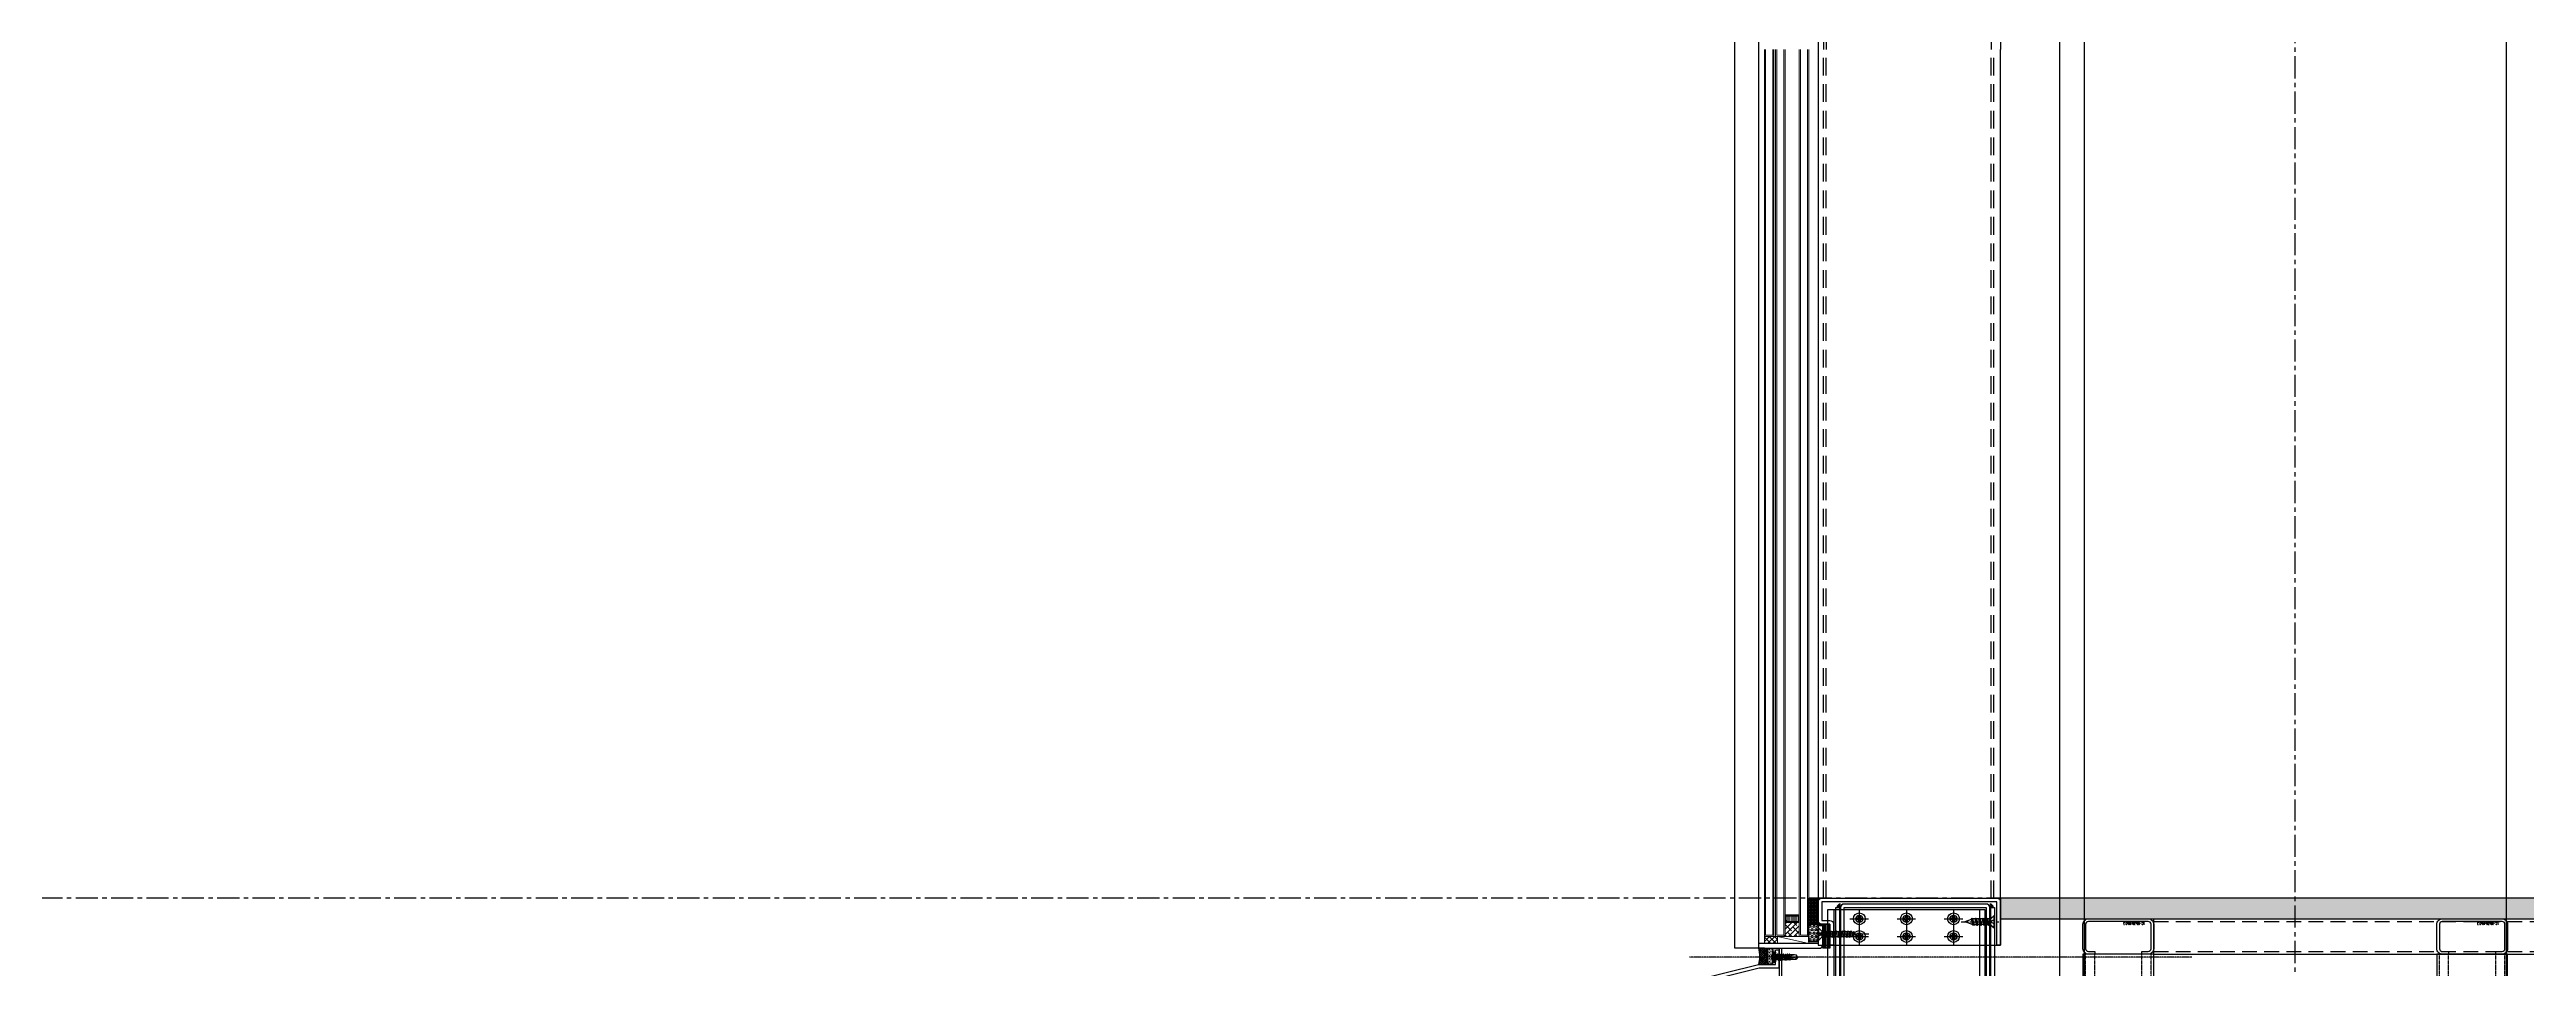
# Model space of a CAD drawing. Extents: x -3378 to 102197, y -3799 to 48702.
# Drawn here: x 84358 to 86458, y 29038 to 29818 of the extents above; entities that cross this region are included whole.
import ezdxf

# ---------------------------------------------------------------- set-up
doc = ezdxf.new("R2010")
doc.units = 0
for name, pattern in [('CEN1', [9, 6, -1, 1, -1]), ('CENTER', [2, 1.25, -0.25, 0.25, -0.25]), ('HIDDEN', [0.375, 0.25, -0.125]), ('Hidden 1_16_', [0.023813, 0.015875, -0.007938])]:
    doc.linetypes.add(name, pattern=pattern)
for name, color, linetype in [('##-鐵件', 1, 'Continuous'), ('ARR', 6, 'Continuous'), ('BCM CL', 14, 'CENTER'), ('BCM-DIM', 54, 'Continuous'), ('BCM-draft', 252, 'Continuous'), ('BCM-EXT', 2, 'Continuous'), ('BCM-Extu', 4, 'Continuous'), ('BCM-SIL', 8, 'Continuous'), ('CENTER', 4, 'CENTER'), ('CL', 14, 'CENTER'), ('STRUCTURAL', 3, 'Continuous'), ('中心線 CENTER', 6, 'CENTER'), ('泡棉', 8, 'Continuous'), ('結構體 STRUCTURAL', 154, 'Continuous'), ('螺絲 固定五金 FASTENERS', 124, 'Continuous'), ('螺絲、螺栓', 4, 'Continuous'), ('視覺模型鋁擠型暫替', 4, 'Continuous'), ('金屬面材 METAL PANEL', 2, 'Continuous'), ('鐵件', 6, 'Continuous'), ('隱藏線 HIDDEN', 8, 'HIDDEN')]:
    doc.layers.add(name, color=color, linetype=linetype)
doc.layers.add('#不列印', color=250, linetype='Continuous', plot=False)
doc.layers.add('BCM-GK', color=252, linetype='Continuous', lineweight=5)
doc.layers.add('BCM-GLA', color=4, linetype='Continuous', lineweight=5)
doc.styles.add('romans', font='romans.shx', dxfattribs={"width": 0.5, "bigfont": ' chineset.shx'})

# ---------------------------------------------------------------- blocks, each defined once
blk = doc.blocks.new('A$C20AE7E0D')
at = {"layer": 'ARR', "color": 0, "linetype": 'CENTER', "ltscale": 0.87}
blk.add_line((21, 0), (-5.1, 0), dxfattribs=at)
at = {"layer": 'ARR', "color": 0, "linetype": 'ByBlock', "ltscale": 0.3}
for p, q in [((-1.6, -4.5), (-1.6, 4.5)), ((0.5, 2.2), (1.1, 1.9)), ((0.7, 2.1), (1.6, -2.5)), ((1.9, 1.9), (1.1, 1.9)), ((2.2, 2.5), (3.2, -2.5)), ((3.5, 1.9), (2.7, 1.9)), ((3.8, 2.5), (4.8, -2.5)), ((5.1, 1.9), (4.3, 1.9)), ((5.4, 2.5), (6.4, -2.5)), ((6.8, 1.9), (5.9, 1.9)), ((7.2, 2.5), (8.2, -2.5)), ((8.4, 1.9), (7.7, 1.9)), ((8.7, 2.5), (9.7, -2.5)), ((10.1, 1.9), (9.2, 1.9)), ((10.5, 2.5), (11.5, -2.5)), ((11.7, 1.9), (11, 1.9)), ((12.1, 2.5), (12.7, -0.6)), ((17.1, 2.1), (12.5, 2.1)), ((18.8, 0.1), (17.1, 2.1)), ((18.8, 0.1), (18.9, 0.1)), ((19, 0), (19, 0)), ((2.1, -1.9), (2.9, -1.9)), ((3.7, -1.9), (4.5, -1.9)), ((5.3, -1.9), (6.1, -1.9)), ((6.9, -1.9), (7.8, -1.9)), ((8.7, -1.9), (9.4, -1.9)), ((10.2, -1.9), (11.1, -1.9)), ((11.9, -2.1), (15.9, -2.1)), ((18.8, -0.1), (17.1, -2.1)), ((18.8, -0.1), (18.9, -0.1))]:
    blk.add_line(p, q, dxfattribs=at)
blk.add_lwpolyline([(-3, -0.5, 0.134476), (-1.6, -4.5), (-0.6, -4.5, 0.198912), (-0.4, -4.4), (-0.1, -4.1, 0.198912), (0, -3.9), (0, 3.9, 0.198912), (-0.1, 4.1), (-0.4, 4.4, 0.198912), (-0.6, 4.5), (-1.6, 4.5, 0.134562), (-3, 0.5), (-2.5, 0.5), (-2.5, -0.5), (-3, -0.5)], format="xyb", dxfattribs=at)
blk.add_lwpolyline([(1.1, 1.9), (2.1, -1.9), (1.8, -2.5), (1.6, -2.5), (1.3, -1.9), (0.3, 1.9), (0.5, 2.2)], dxfattribs=at)
for points in [[(3.2, -2.5), (2.9, -1.9), (1.9, 1.9), (2.2, 2.5), (2.4, 2.5), (2.7, 1.9), (3.7, -1.9), (3.4, -2.5)], [(4.8, -2.5), (4.5, -1.9), (3.5, 1.9), (3.8, 2.5), (4, 2.5), (4.3, 1.9), (5.3, -1.9), (5, -2.5)], [(6.4, -2.5), (6.1, -1.9), (5.1, 1.9), (5.4, 2.5), (5.6, 2.5), (5.9, 1.9), (6.9, -1.9), (6.6, -2.5)], [(8.2, -2.5), (7.8, -1.9), (6.8, 1.9), (7.2, 2.5), (7.3, 2.5), (7.7, 1.9), (8.7, -1.9), (8.3, -2.5)], [(9.7, -2.5), (9.4, -1.9), (8.4, 1.9), (8.7, 2.5), (8.9, 2.5), (9.2, 1.9), (10.2, -1.9), (9.9, -2.5)], [(11.5, -2.5), (11.1, -1.9), (10.1, 1.9), (10.5, 2.5), (10.6, 2.5), (11, 1.9), (12, -1.9), (11.6, -2.5)], [(12.1, 2.5), (11.7, 1.9), (12.7, -0.6), (12.5, 2.1), (12.2, 2.5)]]:
    blk.add_lwpolyline(points, close=True, dxfattribs=at)
for centre, radius, start, end in [((0.7, 3.1), 0.874, 220.3388, 257.7802), ((13.9, -0.3), 1.2, 56.152, 236.152), ((17.9, 6.9), 7.01, 241.6458, 278.008), ((18.9, 1.7), 1.82, 168.8617, 267.6865), ((18.9, 0), 0.05, 0, 90), ((1.2, -3.3), 1.44, 84.7312, 144.22), ((16.5, 4.9), 7.01, 241.6458, 274.9541), ((18.9, 0), 0.05, 270, 0)]:
    blk.add_arc(centre, radius, start, end, dxfattribs=at)
blk = doc.blocks.new('*U77')
at = {"color": 0, "linetype": 'ByBlock'}
blk.add_blockref('A$C20AE7E0D', (0, 0), dxfattribs=at)
blk = doc.blocks.new('*u927')
at = {"layer": 'CENTER', "color": 0, "ltscale": 5}
blk.add_line((28.3, 0), (-3.6, 0), dxfattribs=at)
at = {"layer": '螺絲、螺栓', "color": 0, "linetype": 'ByBlock', "ltscale": 0.2}
for p, q in [((0.3, 5.3), (0.3, -5.3)), ((3.1, 2.5), (3.1, -2.5)), ((3.1, 2.4), (4.6, 2.4)), ((5.1, 3.2), (6.3, -3.1)), ((5.7, 2.4), (7.8, 2.4)), ((8.2, 3.2), (9.5, -3.1)), ((8.9, 2.4), (10.9, 2.4)), ((11.4, 3.2), (12.6, -3.1)), ((12, 2.4), (14.1, 2.4)), ((14.5, 3.2), (15.8, -3.1)), ((17.2, 2.4), (15.2, 2.4)), ((17.7, 3.2), (18.9, -3.1)), ((18.2, 2.6), (24.8, 0.2)), ((3.1, -2.4), (5.9, -2.4)), ((7, -2.4), (9, -2.4)), ((10.1, -2.4), (12.2, -2.4)), ((13.3, -2.4), (15.3, -2.4)), ((16.4, -2.4), (18.5, -2.4)), ((24.8, -0.2), (19.5, -2.3))]:
    blk.add_line(p, q, dxfattribs=at)
blk.add_lwpolyline([(3.1, -2.5), (0.3, -5.3), (0, -5.3), (0, 5.3), (0.3, 5.3), (3.1, 2.5)], dxfattribs=at)
blk.add_lwpolyline([(0, 1.6, -0.048054), (2.7, 0.7, -0.292428), (3.1, 0, -0.292428), (2.7, -0.7, -0.048054), (0, -1.6, -0.048054)], format="xyb", dxfattribs=at)
for points in [[(6.3, -3.1), (5.9, -2.4), (4.6, 2.4), (5.1, 3.2), (5.3, 3.2), (5.7, 2.4), (7, -2.4), (6.5, -3.1)], [(9.5, -3.1), (9, -2.4), (7.8, 2.4), (8.2, 3.2), (8.4, 3.2), (8.9, 2.4), (10.1, -2.4), (9.7, -3.1)], [(12.6, -3.1), (12.2, -2.4), (10.9, 2.4), (11.4, 3.2), (11.6, 3.2), (12, 2.4), (13.3, -2.4), (12.8, -3.1)], [(15.8, -3.1), (15.3, -2.4), (14.1, 2.4), (14.5, 3.2), (14.7, 3.2), (15.2, 2.4), (16.4, -2.4), (16, -3.1)], [(18.9, -3.1), (18.5, -2.4), (17.2, 2.4), (17.7, 3.2), (17.9, 3.2), (18.3, 2.4), (19.6, -2.4), (19.1, -3.1)]]:
    blk.add_lwpolyline(points, close=True, dxfattribs=at)
blk.add_arc((24.7, 0), 0.252, 292.1627, 69.4623, dxfattribs=at)
blk = doc.blocks.new('*U929')
blk.add_blockref('*u927', (0, 0))
blk = doc.blocks.new('下水槽料')
at = {"layer": 'BCM-DIM', "linetype": 'Continuous'}
h = blk.add_hatch(dxfattribs=at)
h.set_pattern_fill('ANSI37', color=256, scale=10, angle=45)
h.set_pattern_definition([(90, (-95148.0597, -997857.4866), (-1.25, 0), []), (180, (-95148.0597, -997857.4866), (-1e-16, -1.25), [])])
h.paths.add_polyline_path([(-154.4, 0), (-162.4, 0), (-162.4, -22), (-154.4, -22)])
at = {"layer": '泡棉'}
h = blk.add_hatch(dxfattribs=at)
h.set_pattern_fill('HEX', color=256, scale=0.3, angle=90)
h.set_pattern_definition([(90, (0.1197, -78.6612), (-1.649778, 1e-16), [0.9525, -1.905]), (210, (0.1197, -78.6612), (0.824889, -1.42875), [0.9525, -1.905]), (150, (0.1197, -77.7087), (-0.824889, -1.42875), [0.9525, -1.905])])
h.paths.add_polyline_path([(-154.4, -22), (-162.4, -22), (-162.4, -37), (-154.4, -37)])
at = {"layer": 'BCM-DIM', "linetype": 'Continuous'}
for p, q in [((-154.5, 0), (-162.5, 0)), ((-154.4, -22), (-162.4, -22))]:
    blk.add_line(p, q, dxfattribs=at)
at = {"layer": '泡棉'}
blk.add_lwpolyline([(-154.4, -37), (-162.4, -37), (-162.4, -22), (-154.4, -22)], close=True, dxfattribs=at)
at = {"layer": '視覺模型鋁擠型暫替', "linetype": 'Continuous'}
for points in [[(-8, -17.2), (-5, -14.5), (-5, -20)], [(-8, -22.8), (-5, -25.5), (-5, -20)]]:
    blk.add_lwpolyline(points, dxfattribs=at)
at = {"layer": '視覺模型鋁擠型暫替', "color": 7, "linetype": 'Continuous'}
for centre, radius, start, end in [((-135.5, -8), 3, 90, 180), ((-135.5, -8), 2, 90, 180), ((-135.5, -8), 1, 90, 180), ((-9, -8), 3, 0, 90), ((-9, -8), 2, 0, 90), ((-9, -8), 1, 0, 90)]:
    blk.add_arc(centre, radius, start, end, dxfattribs=at)
at = {"layer": '金屬面材 METAL PANEL'}
blk.add_lwpolyline([(-3, -40), (-3, -40), (-3, -40), (-3, -3), (-151.5, -3), (-151.5, -19), (-144.5, -19, -0.414214), (-141.5, -22), (-141.5, -40), (-144.5, -40), (-144.5, -40), (-141.5, -40), (-141.5, -40), (-144.5, -40), (-144.5, -22), (-151.5, -22, -0.414214), (-154.5, -19), (-154.5, -3, -0.414214), (-151.5, 0), (-3, 0, -0.414214), (0, -3), (0, -40), (-3, -40), (-3, -40), (-3, -40)], format="xyb", dxfattribs=at)
for points in [[(-5, -8), (-5, -92, -0.414214), (-8, -95), (-136.5, -95, -0.414214), (-139.5, -92), (-139.5, -8), (-136.5, -8), (-136.5, -92), (-8, -92), (-8, -8)], [(-132.5, -92), (-132.5, -8), (-12, -8), (-12, -92), (-9, -92), (-9, -8, 0.414214), (-12, -5), (-132.5, -5, 0.414214), (-135.5, -8), (-135.5, -92)]]:
    blk.add_lwpolyline(points, format="xyb", close=True, dxfattribs=at)
at = {"layer": '螺絲 固定五金 FASTENERS', "rotation": 180}
blk.add_blockref('*U929', (-5, -20), dxfattribs=at)
blk = doc.blocks.new('*U35')
blk.add_lwpolyline([(1.2, 0.7), (2.5, 0.7, -0.398336), (3, 0.2, -0.027263), (3, -0.2, -0.398336), (2.5, -0.7), (1.2, -0.7, 0.414214), (0.7, -1.2), (0.7, -2.5, -0.398336), (0.2, -3, -0.027263), (-0.2, -3, -0.398336), (-0.7, -2.5), (-0.7, -1.2, 0.414214), (-1.2, -0.7), (-2.5, -0.7, -0.398336), (-3, -0.2, -0.027263), (-3, 0.2, -0.398336), (-2.5, 0.7), (-1.2, 0.7, 0.414214), (-0.7, 1.2), (-0.7, 2.5, -0.398336), (-0.2, 3, -0.027263), (0.2, 3, -0.398336), (0.7, 2.5), (0.7, 1.2, 0.414214)], format="xyb", close=True)
blk.add_circle((0, 0), 5)
at = {"layer": 'CL'}
for p, q in [((-8, 0), (8, 0)), ((0, 8), (0, -8))]:
    blk.add_line(p, q, dxfattribs=at)
blk = doc.blocks.new('圓孔6mm')
at = {"layer": '視覺模型鋁擠型暫替', "color": 6, "linetype": 'Continuous'}
blk.add_circle((0, 0), 3, dxfattribs=at)
at = {"layer": 'BCM-draft'}
blk.add_blockref('*U35', (0, 0), dxfattribs=at)
blk = doc.blocks.new('下水槽料托架4t')
at = {"layer": '金屬面材 METAL PANEL', "linetype": 'Continuous'}
for p, q in [((73.3, 0), (-60.4, 0)), ((-60.4, 0, 0), (-60.4, -80, 0)), ((-55, 0), (-55, -80)), ((68.4, 0), (68.4, -80)), ((73.3, -80), (73.3, 0)), ((-60.4, -80), (73.3, -80))]:
    blk.add_line(p, q, dxfattribs=at)
at = {"layer": '視覺模型鋁擠型暫替', "linetype": 'Continuous'}
for p in [(-33.4, -7.5), (6.6, -7.5), (46.5, -7.5), (-33.4, -22.5), (6.6, -22.5), (46.5, -22.5)]:
    blk.add_blockref('圓孔6mm', p, dxfattribs=at)
blk = doc.blocks.new('A$C4E2A2353')
at = {"layer": 'ARR', "color": 0, "linetype": 'CEN1', "ltscale": 0.5}
blk.add_line((42.9, 0), (-3.6, 0), dxfattribs=at)
at = {"layer": 'ARR', "color": 0, "linetype": 'ByBlock', "ltscale": 0.3}
for p, q in [((0.3, -5.3), (0.3, 5.3)), ((3.1, -2.5), (3.1, 2.5)), ((4.4, 2.2), (3.1, 2.2)), ((3.1, 1.2), (3.8, -2.2)), ((4.7, 2.9), (4.4, 2.2)), ((4.4, 2.2), (5.3, -2.2)), ((4.4, 2), (5.3, -2.4)), ((5.3, 2.2), (4.7, 2.9)), ((4.7, 2.9), (5.9, -2.9)), ((4.9, 2.1), (5.8, -2.3)), ((6.8, 2.2), (5.3, 2.2)), ((5.3, 2.2), (6.3, -2.2)), ((5.3, 2.2), (6.3, -2.2)), ((7.1, 2.9), (6.8, 2.2)), ((6.8, 2.2), (7.7, -2.2)), ((6.9, 2), (7.8, -2.4)), ((7.8, 2.2), (7.1, 2.9)), ((7.1, 2.9), (8.4, -2.9)), ((7.3, 2.1), (8.2, -2.3)), ((9.3, 2.2), (7.8, 2.2)), ((7.8, 2.2), (8.7, -2.2)), ((7.8, 2.2), (8.7, -2.2)), ((9.6, 2.9), (9.3, 2.2)), ((9.3, 2.2), (10.2, -2.2)), ((9.3, 2), (10.2, -2.4)), ((10.2, 2.2), (9.6, 2.9)), ((9.6, 2.9), (10.8, -2.9)), ((9.8, 2.1), (10.7, -2.3)), ((11.7, 2.2), (10.2, 2.2)), ((10.2, 2.2), (11.1, -2.2)), ((10.2, 2.2), (11.1, -2.2)), ((12, 2.9), (11.7, 2.2)), ((11.7, 2.2), (12.6, -2.2)), ((11.7, 2), (12.7, -2.4)), ((12.7, 2.2), (12, 2.9)), ((12, 2.9), (13.2, -2.9)), ((12.2, 2.1), (13.1, -2.3)), ((14.1, 2.2), (12.7, 2.2)), ((12.7, 2.2), (13.6, -2.2)), ((12.7, 2.2), (13.6, -2.2)), ((14.5, 2.9), (14.1, 2.2)), ((14.1, 2.2), (15, -2.2)), ((14.2, 2), (15.1, -2.4)), ((15.1, 2.2), (14.5, 2.9)), ((14.5, 2.9), (15.7, -2.9)), ((14.6, 2.1), (15.5, -2.3)), ((16.6, 2.2), (15.1, 2.2)), ((15.1, 2.2), (16, -2.2)), ((15.1, 2.2), (16, -2.2)), ((16.9, 2.9), (16.6, 2.2)), ((16.6, 2.2), (17.5, -2.2)), ((16.6, 2), (17.5, -2.4)), ((17.5, 2.2), (16.9, 2.9)), ((16.9, 2.9), (18.1, -2.9)), ((17.1, 2.1), (18, -2.3)), ((19, 2.2), (17.5, 2.2)), ((17.5, 2.2), (18.4, -2.2)), ((17.5, 2.2), (18.4, -2.2)), ((19.3, 2.9), (19, 2.2)), ((19, 2.2), (19.9, -2.2)), ((19.1, 2), (20, -2.4)), ((20, 2.2), (19.3, 2.9)), ((19.3, 2.9), (20.6, -2.9)), ((19.5, 2.1), (20.4, -2.3)), ((21.4, 2.2), (20, 2.2)), ((20, 2.2), (20.9, -2.2)), ((20, 2.2), (20.9, -2.2)), ((21.8, 2.9), (21.4, 2.2)), ((21.8, 2.9), (21.4, 2.2)), ((21.4, 2.2), (22.4, -2.2)), ((21.4, 2.2), (22.4, -2.2)), ((21.5, 2), (22.4, -2.4)), ((21.5, 2), (22.4, -2.4)), ((22.4, 2.2), (21.8, 2.9)), ((21.8, 2.9), (23, -2.9)), ((22.4, 2.2), (21.8, 2.9)), ((21.8, 2.9), (23, -2.9)), ((21.9, 2.1), (22.9, -2.3)), ((21.9, 2.1), (22.9, -2.3)), ((23.9, 2.2), (22.4, 2.2)), ((22.4, 2.2), (23.3, -2.2)), ((23.9, 2.2), (22.4, 2.2)), ((22.4, 2.2), (23.3, -2.2)), ((22.4, 2.2), (23.3, -2.2)), ((22.4, 2.2), (23.3, -2.2)), ((24.2, 2.9), (23.9, 2.2)), ((24.2, 2.9), (23.9, 2.2)), ((23.9, 2.2), (24.8, -2.2)), ((23.9, 2.2), (24.8, -2.2)), ((23.9, 2), (24.8, -2.4)), ((23.9, 2), (24.8, -2.4)), ((24.8, 2.2), (24.2, 2.9)), ((24.2, 2.9), (25.4, -2.9)), ((24.8, 2.2), (24.2, 2.9)), ((24.2, 2.9), (25.4, -2.9)), ((24.4, 2.1), (25.3, -2.3)), ((24.4, 2.1), (25.3, -2.3)), ((26.3, 2.2), (24.8, 2.2)), ((24.8, 2.2), (25.8, -2.2)), ((26.3, 2.2), (24.8, 2.2)), ((24.8, 2.2), (25.8, -2.2)), ((24.8, 2.2), (25.8, -2.2)), ((24.8, 2.2), (25.8, -2.2)), ((26.6, 2.9), (26.3, 2.2)), ((26.6, 2.9), (26.3, 2.2)), ((26.3, 2.2), (27.2, -2.2)), ((26.3, 2.2), (27.2, -2.2)), ((26.4, 2), (27.3, -2.4)), ((26.4, 2), (27.3, -2.4)), ((27.3, 2.2), (26.6, 2.9)), ((26.6, 2.9), (27.9, -2.9)), ((27.3, 2.2), (26.6, 2.9)), ((26.6, 2.9), (27.9, -2.9)), ((26.8, 2.1), (27.7, -2.3)), ((26.8, 2.1), (27.7, -2.3)), ((28.9, 1.4), (27.3, 2.2)), ((27.3, 2.2), (28.2, -2.2)), ((27.3, 2.2), (28.2, -2.2)), ((27.3, 2.2), (28.2, -2.2)), ((27.3, 2.2), (28.2, -2.2)), ((29.2, 2.2), (28.9, 1.4)), ((28.9, 1.4), (29.5, -1.5)), ((30, 1), (29.2, 2.2)), ((29.2, 2.2), (30.2, -2.2)), ((32.3, 0), (30, 1.2)), ((30, 1), (30.4, -1)), ((32.3, 0), (32.3, 0)), ((3.1, -1), (3.5, -2.9)), ((3.1, -2.4), (3.5, -2.9)), ((3.5, -2.9), (3.8, -2.2)), ((3.8, -2.2), (5.3, -2.2)), ((5.3, -2.2), (5.9, -2.9)), ((5.9, -2.9), (6.3, -2.2)), ((6.3, -2.2), (7.7, -2.2)), ((7.7, -2.2), (8.4, -2.9)), ((8.4, -2.9), (8.7, -2.2)), ((8.7, -2.2), (10.2, -2.2)), ((10.2, -2.2), (10.8, -2.9)), ((10.8, -2.9), (11.1, -2.2)), ((11.1, -2.2), (12.6, -2.2)), ((12.6, -2.2), (13.2, -2.9)), ((13.2, -2.9), (13.6, -2.2)), ((13.6, -2.2), (15, -2.2)), ((15, -2.2), (15.7, -2.9)), ((15.7, -2.9), (16, -2.2)), ((16, -2.2), (17.5, -2.2)), ((17.5, -2.2), (18.1, -2.9)), ((18.1, -2.9), (18.4, -2.2)), ((18.4, -2.2), (19.9, -2.2)), ((19.9, -2.2), (20.6, -2.9)), ((20.6, -2.9), (20.9, -2.2)), ((20.9, -2.2), (22.4, -2.2)), ((22.4, -2.2), (23, -2.9)), ((22.4, -2.2), (23, -2.9)), ((23, -2.9), (23.3, -2.2)), ((23, -2.9), (23.3, -2.2)), ((23.3, -2.2), (24.8, -2.2)), ((23.3, -2.2), (24.8, -2.2)), ((24.8, -2.2), (25.4, -2.9)), ((24.8, -2.2), (25.4, -2.9)), ((25.4, -2.9), (25.8, -2.2)), ((25.4, -2.9), (25.8, -2.2)), ((25.8, -2.2), (27.2, -2.2)), ((25.8, -2.2), (27.2, -2.2)), ((27.2, -2.2), (27.9, -2.9)), ((27.2, -2.2), (27.9, -2.9)), ((27.9, -2.9), (28.2, -2.2)), ((27.9, -2.9), (28.2, -2.2)), ((28.2, -2.2), (29.5, -1.5)), ((29.5, -1.5), (30.2, -2.2)), ((30.2, -2.2), (30.4, -1)), ((30.4, -1), (32.3, 0)), ((32.3, 0), (32.3, 0))]:
    blk.add_line(p, q, dxfattribs=at)
blk.add_lwpolyline([(3.1, 2.5), (0.3, 5.3), (0, 5.3), (0, -5.3), (0.3, -5.3), (3.1, -2.5)], dxfattribs=at)
blk.add_lwpolyline([(0, -1.6, 0.048054), (2.7, -0.7, 0.292428), (3.1, 0, 0.292428), (2.7, 0.7, 0.048054), (0, 1.6, 0.048054)], format="xyb", dxfattribs=at)
blk = doc.blocks.new('*U920')
at = {"layer": '螺絲、螺栓', "color": 0, "linetype": 'ByBlock', "xscale": -1, "rotation": 180}
blk.add_blockref('A$C4E2A2353', (0, 0), dxfattribs=at)
blk = doc.blocks.new('玻璃飾條01')
at = {"layer": '金屬面材 METAL PANEL', "linetype": 'Continuous'}
blk.add_lwpolyline([(50.5, -19), (50.5, -4), (0, -4), (0, 0), (51.5, 0, -0.414214), (54.5, -3), (54.5, -19), (50.5, -19)], format="xyb", dxfattribs=at)
blk = doc.blocks.new('外懸包板斷面(東側)01')
h = blk.add_hatch()
h.set_pattern_fill('ANSI31', color=9, scale=10, angle=45, style=0)
h.set_pattern_definition([(90, (29087.5807, -592583.2418), (-1.25, 1e-15), [])])
h.paths.add_polyline_path([(649.5, 684.7), (649.5, 703.7), (645.5, 703.7), (645.5, 705.2), (655.5, 705.2), (655.5, 684.7)])
at = {"layer": 'BCM-Extu', "linetype": 'ByBlock'}
h = blk.add_hatch(dxfattribs=at)
h.set_pattern_fill('DOTS', color=8, scale=15, angle=90, style=0)
h.set_pattern_definition([(90, (1174.423, 3476.8865), (-0.9375, 0.46875), [0, -0.9375])])
h.paths.add_polyline_path([(618.6, 707.2), (618, 708.8), (618, 712.2), (629, 712.2), (629, 708.8), (628.4, 707.2)])
at = {"layer": 'BCM-GK', "linetype": 'ByBlock'}
h = blk.add_hatch(dxfattribs=at)
h.set_pattern_fill('ANSI37', color=256, angle=-180)
h.set_pattern_definition([(225, (-459117.4278, 115094.025), (2.24506403, -2.24506403), []), (315, (-459117.4278, 115094.025), (2.24506403, 2.24506403), [])])
h.paths.add_polyline_path([(600, 688.7), (611, 688.7), (611, 694.7), (601, 694.7), (600, 695.7)])
h = blk.add_hatch(dxfattribs=at)
h.set_pattern_fill('ANSI38', color=256, angle=180)
h.set_pattern_definition([(225, (1299993.2705, -121444.385), (2.24506403, -2.24506403), []), (315, (1299993.2705, -121444.385), (6.735192091, -2.24506403), [7.9375, -4.7625])])
h.paths.add_polyline_path([(628.8, 706.7), (629.5, 708.7), (629.5, 694.7), (617.5, 694.7), (617.5, 708.7), (618.2, 706.7)])
at = {"layer": 'BCM-SIL'}
h = blk.add_hatch(dxfattribs=at)
h.set_pattern_fill('ANSI37', color=256, scale=10, angle=-90, style=0)
h.set_pattern_definition([(225, (36753.698, -4780.0496), (-0.883883476, 0.883883476), []), (135, (36753.698, -4780.0496), (0.883883476, 0.883883476), [])])
edge = h.paths.add_edge_path()
edge.add_arc((604.5, 682.7), 2, 90, 180)
edge.add_line((602.5, 682.7), (602.5, 673))
edge.add_arc((604.5, 673), 2, 180, 270)
edge.add_line((604.5, 671), (595, 671))
edge.add_arc((572.1, 677.8), 24, 343.3255, 376.6745)
edge.add_line((595, 684.7), (604.5, 684.7))
h = blk.add_hatch(dxfattribs=at)
h.set_pattern_fill('DOTS', color=256, scale=20, style=0)
h.set_pattern_definition([(180, (36751.6455, -4779.3152), (-0.625, 1.25), [0, -1.25])])
h.paths.add_polyline_path([(606.5, 685.4, -0.414214), (608.5, 683.4), (608.5, 672.4, -0.414214), (606.5, 670.4), (602.5, 670.4, -0.414214), (600.5, 672.4), (600.5, 683.4, -0.414214), (602.5, 685.4)])
at = {"color": 6, "linetype": 'Continuous'}
blk.add_lwpolyline([(649.5, 684.7), (649.5, 703.7), (645.5, 703.7), (645.5, 705.2), (655.5, 705.2), (655.5, 684.7)], close=True, dxfattribs=at)
at = {"layer": 'BCM CL', "ltscale": 0.5}
blk.add_line((962.4, 677.2), (536.4, 677.2), dxfattribs=at)
at = {"layer": 'BCM-EXT', "color": 8}
blk.add_line((600, 684.7), (575, 684.7), dxfattribs=at)
at = {"layer": 'BCM-Extu', "color": 8, "linetype": 'ByBlock'}
for points in [[(629.5, 708.7), (629.5, 712.7), (617.5, 712.7), (617.5, 708.7), (618.2, 706.7), (628.8, 706.7)], [(628.4, 707.2), (618.6, 707.2), (618, 708.8), (618, 712.2), (629, 712.2), (629, 708.8)]]:
    blk.add_lwpolyline(points, close=True, dxfattribs=at)
at = {"layer": 'BCM-GK'}
blk.add_lwpolyline([(600, 688.7), (611, 688.7), (611, 694.7), (601, 694.7), (600, 695.7), (600, 688.7)], dxfattribs=at)
at = {"layer": 'BCM-GK', "linetype": 'ByBlock'}
for points in [[(611, 694.7), (637.5, 694.7), (637.5, 688.7), (611, 688.7)], [(629.5, 694.7), (629.5, 706.7), (617.5, 706.7), (617.5, 694.7)]]:
    blk.add_lwpolyline(points, close=True, dxfattribs=at)
blk.add_lwpolyline([(611, 694.7), (637.5, 688.7)], dxfattribs=at)
at = {"layer": 'BCM-SIL', "elevation": 0}
blk.add_lwpolyline([(602.5, 673), (602.5, 682.7, -0.414214), (604.5, 684.7), (605, 684.7, -0.414214), (607, 682.7), (607, 673, -0.414214), (605, 671), (604.5, 671, -0.414214)], format="xyb", close=True, dxfattribs=at)
at = {"layer": 'BCM-SIL'}
blk.add_arc((571.9, 677.8, 0), 24.2, 343.4569, 16.5431, dxfattribs=at)
at = {"layer": '金屬面材 METAL PANEL'}
for p, q in [((609.5, 671), (609.5, 683)), ((612.5, 683), (609.5, 683)), ((612.5, 668), (612.5, 683)), ((450, 635), (595, 671)), ((451.7, 632.3), (595.4, 668)), ((595, 671), (609.5, 671)), ((595.4, 668), (612.5, 668))]:
    blk.add_line(p, q, dxfattribs=at)
blk.add_lwpolyline([(612.5, 534.5), (614.8, 534.5), (614.8, 684.5), (612.5, 684.5)], close=True, dxfattribs=at)
at = {"layer": 'BCM-SIL', "xscale": -1, "rotation": 180}
blk.add_blockref('*U77', (609.5, 677.2), dxfattribs=at)
at = {"layer": '螺絲 固定五金 FASTENERS'}
blk.add_blockref('*U920', (645.5, 696.7), dxfattribs=at)
at = {"layer": '金屬面材 METAL PANEL', "linetype": 'Continuous'}
for name, p in [('下水槽料', (800, 727.2)), ('下水槽料托架4t', (713.8, 717.2))]:
    blk.add_blockref(name, p, dxfattribs=at)
at = {"layer": '金屬面材 METAL PANEL', "linetype": 'Continuous', "xscale": -1, "rotation": 180}
blk.add_blockref('玻璃飾條01', (595, 684.7), dxfattribs=at)
blk = doc.blocks.new('St-LC-60x30x10x2_3')
at = {"layer": 'STRUCTURAL', "color": 0, "linetype": 'ByBlock', "lineweight": -2}
blk.add_lwpolyline([(14.8, 38.4), (14.8, 36.1), (9.4, 36.1, 0.414214), (7.1, 33.8), (7.1, 13, 0.414214), (9.4, 10.7), (60.2, 10.7, 0.414214), (62.5, 13), (62.5, 33.8, 0.414214), (60.2, 36.1), (54.8, 36.1), (54.8, 38.4), (60.2, 38.4, -0.414214), (64.8, 33.8), (64.8, 13, -0.414214), (60.2, 8.4), (9.4, 8.4, -0.414214), (4.8, 13), (4.8, 33.8, -0.414214), (9.4, 38.4)], format="xyb", close=True, dxfattribs=at)
at = {"layer": 'Defpoints', "color": 0, "linetype": 'ByBlock', "lineweight": -2, "style": 'romans', "width": 0.6}
blk.add_text('LC-60x30x10x2.3', height=2, rotation=360, dxfattribs=at).set_placement((12.6, 11.4))
blk = doc.blocks.new('*U718')
at = {"layer": '##-鐵件', "color": 1}
blk.add_lwpolyline([(1542.3, 30), (1489.8, 30), (1489.8, -30), (1542.3, -30)], close=True, dxfattribs=at)
at = {"color": 251, "linetype": 'Hidden 1_16_', "ltscale": 5}
for p, q in [((1542.3, 27.7), (1489.8, 27.7)), ((1542.3, 20), (1489.8, 20)), ((1542.3, -20), (1489.8, -20)), ((1542.3, -27.7), (1489.8, -27.7))]:
    blk.add_line(p, q, dxfattribs=at)
at = {"layer": '#不列印', "rotation": 90}
blk.add_blockref('St-LC-60x30x10x2_3', (1550.6, -34.8), dxfattribs=at)
blk = doc.blocks.new('*U719')
at = {"layer": '##-鐵件', "color": 1}
blk.add_lwpolyline([(1542.3, 30), (1489.8, 30), (1489.8, -30), (1542.3, -30)], close=True, dxfattribs=at)
at = {"color": 251, "linetype": 'Hidden 1_16_', "ltscale": 5}
for p, q in [((1542.3, 27.7), (1489.8, 27.7)), ((1542.3, 20), (1489.8, 20)), ((1542.3, -20), (1489.8, -20)), ((1542.3, -27.7), (1489.8, -27.7))]:
    blk.add_line(p, q, dxfattribs=at)
at = {"layer": '#不列印', "rotation": 90}
blk.add_blockref('St-LC-60x30x10x2_3', (1550.6, -34.8), dxfattribs=at)
blk = doc.blocks.new('*U208')
at = {"layer": '鐵件'}
for p, q in [((-231, 0), (411.7, 0)), ((-231, -30), (-231, 0)), ((411.7, -30), (411.7, 0)), ((-231, -30), (411.7, -30))]:
    blk.add_line(p, q, dxfattribs=at)
at = {"layer": '鐵件', "linetype": 'HIDDEN', "ltscale": 50}
for p, q in [((-231, -2.3), (411.7, -2.3)), ((-231, -27.7), (411.7, -27.7))]:
    blk.add_line(p, q, dxfattribs=at)
blk = doc.blocks.new('室內地板')
at = {"layer": '結構體 STRUCTURAL'}
h = blk.add_hatch(dxfattribs=at)
h.set_pattern_fill('AR-HBONE', color=256, scale=0.1)
h.set_pattern_definition([(45, (-52753.211, -90985.298), (0, 14.3684098), [30.48, -10.16]), (135, (-52746.026, -90978.114), (1e-15, 14.3684098), [30.48, -10.16])])
h.paths.add_polyline_path([(0, 0), (0, -17.5), (11600, -17.5), (11600, 0)])
blk.add_lwpolyline([(0, 0), (0, -17.5), (11600, -17.5), (11600, 0)], close=True, dxfattribs=at)
at = {"layer": '螺絲、螺栓'}
blk.add_blockref('*U208', (361, -17.5), dxfattribs=at)
at = {"layer": '鐵件'}
for name, p, rotation in [('St-LC-60x30x10x2_3', (134.8, -9.1), 180), ('St-LC-60x30x10x2_3', (434.8, -9.1), 180), ('*U719', (100, 1442.3), 270), ('*U718', (400, 1442.3), 270)]:
    blk.add_blockref(name, p, dxfattribs=dict(at, rotation=rotation))

msp = doc.modelspace()

# ---------------------------------------------------------------- linework, layer by layer
at = {"layer": 'BCM-EXT', "color": 8, "elevation": 0}
msp.add_lwpolyline([(85786.701, 29816.745), (85786.701, 29817.55)], dxfattribs=at)
at = {"layer": 'BCM-GLA', "linetype": 'ByBlock', "elevation": 0}
for points in [[(85811.701, 29817.55), (85811.701, 29066.584), (85812.701, 29065.584), (85819.701, 29065.584), (85819.701, 29817.55)], [(85829.201, 29817.55), (85829.201, 29066.584), (85828.201, 29065.584), (85821.201, 29065.584), (85821.201, 29817.55)], [(85849.201, 29817.55), (85849.201, 29066.584), (85848.201, 29065.584), (85841.201, 29065.584), (85841.201, 29817.55)]]:
    msp.add_lwpolyline(points, dxfattribs=at)
at = {"layer": 'BCM-GLA', "color": 5, "linetype": 'ByBlock', "elevation": 0}
for points in [[(85812.701, 29817.55), (85812.701, 29066.999), (85813.116, 29066.584), (85818.701, 29066.584), (85818.701, 29817.55)], [(85828.201, 29817.55), (85828.201, 29066.999), (85827.787, 29066.584), (85822.201, 29066.584), (85822.201, 29817.55)], [(85848.201, 29817.55), (85848.201, 29066.999), (85847.787, 29066.584), (85842.201, 29066.584), (85842.201, 29817.55)]]:
    msp.add_lwpolyline(points, dxfattribs=at)
at = {"layer": '中心線 CENTER', "ltscale": 15}
for p, q in [((86261.701, 20943.085, 0), (86261.701, 34870.216, 0)), ((101018.781, 29098.085, 0), (82488.036, 29098.085, 0))]:
    msp.add_line(p, q, dxfattribs=at)
at = {"layer": '結構體 STRUCTURAL'}
for p, q in [((86061.701, 33243.085, 0), (86061.701, 21180.085, 0)), ((86082.701, 33243.085, 0), (86082.701, 21180.085, 0)), ((86440.701, 21180.085, 0), (86440.701, 33243.085, 0))]:
    msp.add_line(p, q, dxfattribs=at)
at = {"layer": '金屬面材 METAL PANEL', "elevation": 0}
for points in [[(85857.194, 32298.085), (85857.201, 29817.55)], [(86011.694, 32298.085), (86011.701, 29817.55)], [(85786.701, 29817.55), (85786.701, 32140.586), (85806.701, 32140.586), (85806.701, 29817.55)], [(85786.701, 29055.584), (85786.701, 29817.55)], [(85806.701, 29817.55), (85806.701, 29055.584)], [(85857.201, 29817.55), (85857.201, 29058.085), (86011.701, 29058.085), (86011.701, 29817.55)]]:
    msp.add_lwpolyline(points, dxfattribs=at)
at = {"layer": '隱藏線 HIDDEN', "linetype": 'HIDDEN', "ltscale": 60}
for p, q in [((85861.694, 33698.085, 0), (85861.701, 29817.55, 0)), ((85863.994, 33698.085, 0), (85864.001, 29817.55, 0)), ((86003.894, 33698.085, 0), (86003.901, 29817.55, 0)), ((85861.701, 29098.085, 0), (85861.701, 29816.745, 0)), ((85864.001, 29098.085, 0), (85864.001, 29816.745, 0)), ((86003.901, 29098.085, 0), (86003.901, 29816.745, 0)), ((86006.201, 29098.085, 0), (86006.201, 29816.745, 0))]:
    msp.add_line(p, q, dxfattribs=at)

# ---------------------------------------------------------------- block references
at = {"layer": '螺絲、螺栓'}
msp.add_blockref('室內地板', (86011.701, 29098.085, 0), dxfattribs=at)
at = {"layer": '金屬面材 METAL PANEL'}
msp.add_blockref('外懸包板斷面(東側)01', (85211.701, 28370.87), dxfattribs=at)

doc.saveas('drawing.dxf')
